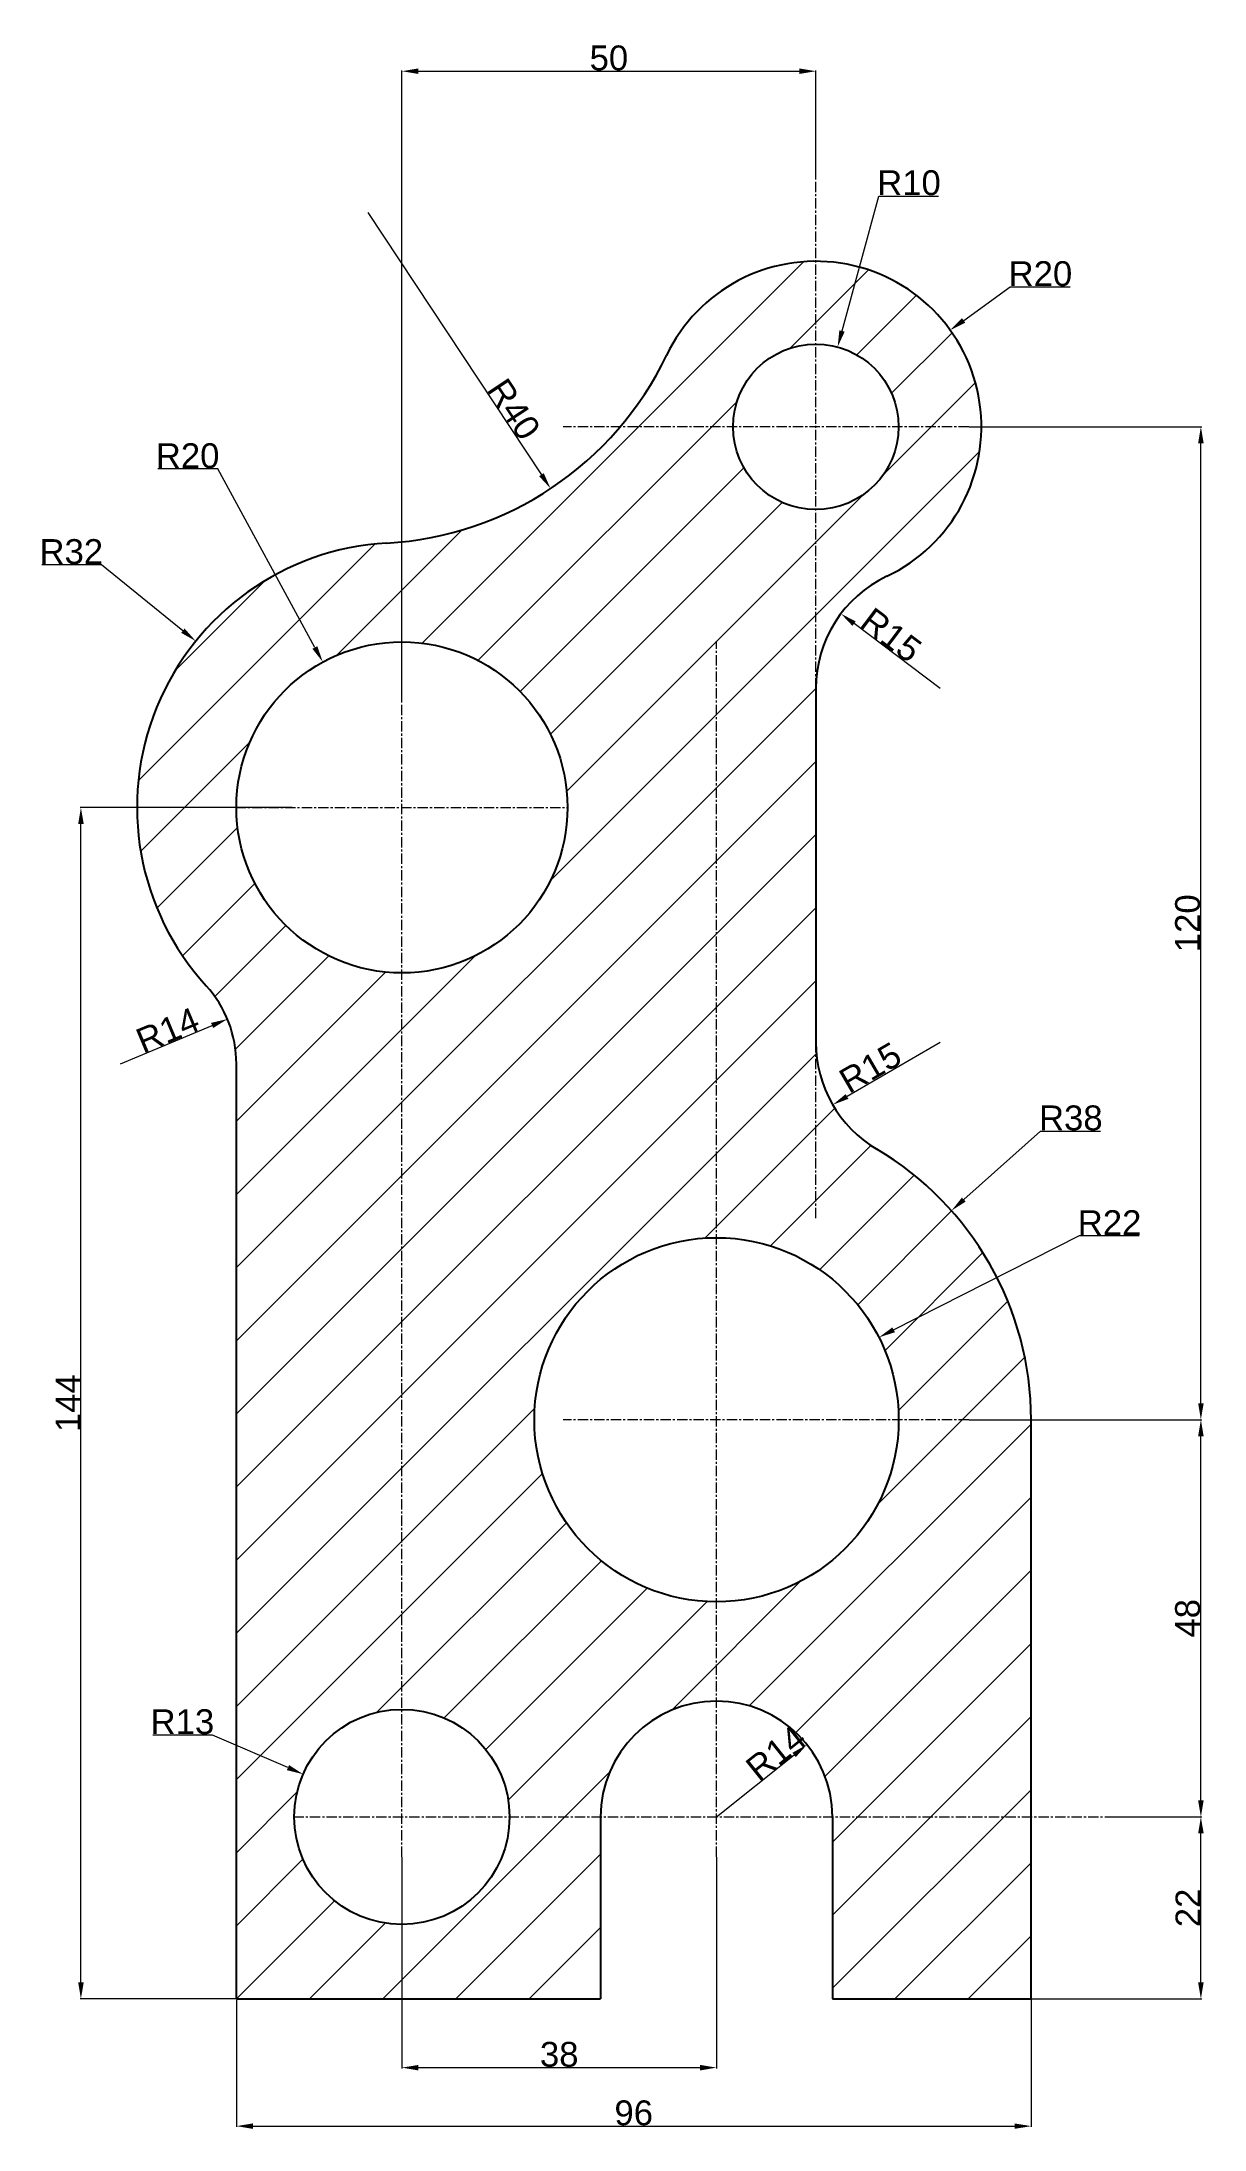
# Model space of a CAD drawing. Header units: millimetres. Extents: x -24 to 117, y -16 to 237.
import ezdxf

# ---------------------------------------------------------------- set-up
doc = ezdxf.new("R2010")
doc.units = ezdxf.units.MM
doc.header["$MEASUREMENT"] = 0
doc.linetypes.add('CENTER', pattern=[2, 1.25, -0.25, 0.25, -0.25])
for name, color, linetype, lineweight in [('AM_5', 3, 'Continuous', 15), ('AM_7', 4, 'CENTER', 15), ('AM_8', 1, 'Continuous', 15)]:
    doc.layers.add(name, color=color, linetype=linetype, lineweight=lineweight)
doc.styles.get("Standard").update_dxf_attribs({"font": 'arial.ttf'})
doc.dimstyles.new('AM_ANSI$0', dxfattribs={"dimtxt": 3, "dimasz": 2, "dimexe": 0.1, "dimexo": 0.05, "dimgap": 0.06, "dimtad": 1, "dimtoh": 1, "dimdec": 3, "dimzin": 9, "dimdsep": 46, "dimtxsty": 'Standard', "dimcen": 0, "dimclrd": 256, "dimclre": 256, "dimclrt": 2, "dimadec": 0, "dimazin": 2, "dimtp": 0.1, "dimtm": 0.1, "dimtfac": 0.71, "dimtdec": 3, "dimtofl": 0, "dimtmove": 0, "dimatfit": 3, "dimfxl": 1, "dimtolj": 1, "dimtzin": 7, "dimlwd": -1, "dimlwe": -1, "dimarcsym": 1})
doc.dimstyles.new('AM_ANSI$4', dxfattribs={"dimtxt": 3, "dimasz": 2, "dimexe": 0.1, "dimexo": 0.05, "dimgap": 0.06, "dimtad": 1, "dimtoh": 1, "dimdec": 3, "dimzin": 9, "dimdsep": 46, "dimtxsty": 'Standard', "dimcen": 0, "dimclrd": 256, "dimclre": 256, "dimclrt": 2, "dimadec": 0, "dimazin": 2, "dimtp": 0.1, "dimtm": 0.1, "dimtfac": 0.71, "dimtdec": 3, "dimtofl": 0, "dimtmove": 0, "dimatfit": 0, "dimfxl": 1, "dimtolj": 1, "dimtzin": 7, "dimlwd": -1, "dimlwe": -1, "dimarcsym": 1})

# ---------------------------------------------------------------- blocks, each defined once
blk = doc.blocks.new('*D4')
at = {"layer": 'AM_5', "transparency": 16777216}
for p, q in [((0, -0.05), (0, -15.47)), ((96, -0.05), (96, -15.47)), ((2, -15.37), (94, -15.37))]:
    blk.add_line(p, q, dxfattribs=at)
for points in [[(2, -15.04), (2, -15.7), (0, -15.37)], [(94, -15.04), (94, -15.7), (96, -15.37)]]:
    blk.add_solid(points, dxfattribs=at)
at = {"layer": 'Defpoints', "color": 0, "transparency": 16777216}
for p in [(0, 0), (96, 0), (96, -15.37)]:
    blk.add_point(p, dxfattribs=at)
at = {"layer": 'AM_5', "color": 2, "transparency": 16777216, "insert": (48, -13.78), "char_height": 3, "attachment_point": 5}
blk.add_mtext('\\A1;96', dxfattribs=at)
blk = doc.blocks.new('*D5')
at = {"layer": 'AM_5', "transparency": 16777216}
for p, q in [((20, 17.12), (20, -8.4)), ((58, 17.12), (58, -8.4)), ((22, -8.3), (56, -8.3))]:
    blk.add_line(p, q, dxfattribs=at)
for points in [[(22, -7.97), (22, -8.64), (20, -8.3)], [(56, -7.97), (56, -8.64), (58, -8.3)]]:
    blk.add_solid(points, dxfattribs=at)
at = {"layer": 'Defpoints', "color": 0, "transparency": 16777216}
for p in [(20, 17.17), (58, 17.17), (58, -8.3)]:
    blk.add_point(p, dxfattribs=at)
at = {"layer": 'AM_5', "color": 2, "transparency": 16777216, "insert": (39, -6.71), "char_height": 3, "attachment_point": 5}
blk.add_mtext('\\A1;38', dxfattribs=at)
blk = doc.blocks.new('*D6')
at = {"layer": 'AM_5', "transparency": 16777216}
for p, q in [((20, 156.96), (20, 233.07)), ((22, 232.97), (68, 232.97)), ((70, 219.92), (70, 233.07))]:
    blk.add_line(p, q, dxfattribs=at)
for points in [[(22, 233.31), (22, 232.64), (20, 232.97)], [(68, 233.31), (68, 232.64), (70, 232.97)]]:
    blk.add_solid(points, dxfattribs=at)
at = {"layer": 'Defpoints', "color": 0, "transparency": 16777216}
for p in [(70, 232.97), (70, 219.87), (20, 156.91)]:
    blk.add_point(p, dxfattribs=at)
at = {"layer": 'AM_5', "color": 2, "transparency": 16777216, "insert": (45, 234.56), "char_height": 3, "attachment_point": 5}
blk.add_mtext('\\A1;50', dxfattribs=at)
blk = doc.blocks.new('*D7')
at = {"layer": 'AM_5', "transparency": 16777216}
for p, q in [((105.25, 22), (116.61, 22)), ((116.51, 2), (116.51, 20)), ((96.05, 0), (116.61, 0))]:
    blk.add_line(p, q, dxfattribs=at)
for points in [[(116.18, 20), (116.85, 20), (116.51, 22)], [(116.18, 2), (116.85, 2), (116.51, 0)]]:
    blk.add_solid(points, dxfattribs=at)
at = {"layer": 'Defpoints', "color": 0, "transparency": 16777216}
for p in [(105.2, 22), (116.51, 22), (96, 0)]:
    blk.add_point(p, dxfattribs=at)
at = {"layer": 'AM_5', "color": 2, "transparency": 16777216, "insert": (114.95, 11), "char_height": 3, "attachment_point": 5, "rotation": 90}
blk.add_mtext('\\A1;22', dxfattribs=at)
blk = doc.blocks.new('*D8')
at = {"layer": 'AM_5', "transparency": 16777216}
for p, q in [((88.53, 70), (116.61, 70)), ((116.51, 24), (116.51, 68)), ((105.25, 22), (116.61, 22))]:
    blk.add_line(p, q, dxfattribs=at)
for points in [[(116.18, 68), (116.85, 68), (116.51, 70)], [(116.18, 24), (116.85, 24), (116.51, 22)]]:
    blk.add_solid(points, dxfattribs=at)
at = {"layer": 'Defpoints', "color": 0, "transparency": 16777216}
for p in [(88.48, 70), (116.51, 70), (105.2, 22)]:
    blk.add_point(p, dxfattribs=at)
at = {"layer": 'AM_5', "color": 2, "transparency": 16777216, "insert": (114.92, 46), "char_height": 3, "attachment_point": 5, "rotation": 90}
blk.add_mtext('\\A1;48', dxfattribs=at)
blk = doc.blocks.new('*D9')
at = {"layer": 'AM_5', "transparency": 16777216}
for p, q in [((88.53, 190), (116.61, 190)), ((116.51, 72), (116.51, 188)), ((88.53, 70), (116.61, 70))]:
    blk.add_line(p, q, dxfattribs=at)
for points in [[(116.18, 188), (116.85, 188), (116.51, 190)], [(116.18, 72), (116.85, 72), (116.51, 70)]]:
    blk.add_solid(points, dxfattribs=at)
at = {"layer": 'Defpoints', "color": 0, "transparency": 16777216}
for p in [(88.48, 190), (116.51, 190), (88.48, 70)]:
    blk.add_point(p, dxfattribs=at)
at = {"layer": 'AM_5', "color": 2, "transparency": 16777216, "insert": (114.92, 130), "char_height": 3, "attachment_point": 5, "rotation": 90}
blk.add_mtext('\\A1;120', dxfattribs=at)
blk = doc.blocks.new('*D10')
at = {"layer": 'AM_5', "transparency": 16777216}
for p, q in [((6.73, 144), (-18.88, 144)), ((-18.78, 2), (-18.78, 142)), ((-0.05, 0), (-18.88, 0))]:
    blk.add_line(p, q, dxfattribs=at)
for points in [[(-19.11, 142), (-18.44, 142), (-18.78, 144)], [(-19.11, 2), (-18.44, 2), (-18.78, 0)]]:
    blk.add_solid(points, dxfattribs=at)
at = {"layer": 'Defpoints', "color": 0, "transparency": 16777216}
for p in [(-18.78, 144), (6.78, 144), (0, 0)]:
    blk.add_point(p, dxfattribs=at)
at = {"layer": 'AM_5', "color": 2, "transparency": 16777216, "insert": (-20.34, 72), "char_height": 3, "attachment_point": 5, "rotation": 90}
blk.add_mtext('\\A1;144', dxfattribs=at)
blk = doc.blocks.new('*D11')
at = {"layer": 'AM_5', "transparency": 16777216}
for p, q in [((-2.88, 31.9), (-10.11, 31.9)), ((6.23, 27.96), (-2.88, 31.9))]:
    blk.add_line(p, q, dxfattribs=at)
blk.add_solid([(6.37, 28.26), (6.1, 27.65), (8.07, 27.16)], dxfattribs=at)
at = {"layer": 'Defpoints', "color": 0, "transparency": 16777216}
for p in [(8.07, 27.16), (20, 22)]:
    blk.add_point(p, dxfattribs=at)
at = {"layer": 'AM_5', "color": 2, "transparency": 16777216, "insert": (-6.52, 33.49), "char_height": 3, "attachment_point": 5}
blk.add_mtext('\\A1;R13', dxfattribs=at)
blk = doc.blocks.new('*D12')
at = {"layer": 'AM_5', "transparency": 16777216}
blk.add_line((58, 22), (67.37, 29.49), dxfattribs=at)
blk.add_solid([(67.17, 29.75), (67.58, 29.23), (68.94, 30.74)], dxfattribs=at)
at = {"layer": 'Defpoints', "color": 0, "transparency": 16777216}
for p in [(68.94, 30.74), (58, 22)]:
    blk.add_point(p, dxfattribs=at)
at = {"layer": 'AM_5', "color": 2, "transparency": 16777216, "insert": (65.17, 29.74), "char_height": 3, "attachment_point": 5, "rotation": 38.6306}
blk.add_mtext('\\A1;R14', dxfattribs=at)
blk = doc.blocks.new('*D13')
at = {"layer": 'AM_5', "transparency": 16777216}
for p, q in [((79.4, 80.86), (101.85, 92.26)), ((101.85, 92.26), (109.05, 92.26))]:
    blk.add_line(p, q, dxfattribs=at)
blk.add_solid([(79.25, 81.16), (79.55, 80.57), (77.62, 79.96)], dxfattribs=at)
at = {"layer": 'Defpoints', "color": 0, "transparency": 16777216}
for p in [(77.62, 79.96), (58, 70)]:
    blk.add_point(p, dxfattribs=at)
at = {"layer": 'AM_5', "color": 2, "transparency": 16777216, "insert": (105.48, 93.82), "char_height": 3, "attachment_point": 5}
blk.add_mtext('\\A1;R22', dxfattribs=at)
blk = doc.blocks.new('*D14')
at = {"layer": 'AM_5', "transparency": 16777216}
for p, q in [((87.87, 96.6), (97.15, 104.87)), ((97.15, 104.87), (104.38, 104.87))]:
    blk.add_line(p, q, dxfattribs=at)
blk.add_solid([(87.65, 96.85), (88.09, 96.36), (86.38, 95.27)], dxfattribs=at)
at = {"layer": 'Defpoints', "color": 0, "transparency": 16777216}
for p in [(86.38, 95.27), (58, 70)]:
    blk.add_point(p, dxfattribs=at)
at = {"layer": 'AM_5', "color": 2, "transparency": 16777216, "insert": (100.8, 106.46), "char_height": 3, "attachment_point": 5}
blk.add_mtext('\\A1;R38', dxfattribs=at)
blk = doc.blocks.new('*D15')
at = {"layer": 'AM_5', "transparency": 16777216}
blk.add_line((85, 115.61), (73.77, 109.07), dxfattribs=at)
blk.add_solid([(73.6, 109.35), (73.93, 108.78), (72.04, 108.06)], dxfattribs=at)
at = {"layer": 'Defpoints', "color": 0, "transparency": 16777216}
for p in [(85, 115.61), (72.04, 108.06)]:
    blk.add_point(p, dxfattribs=at)
at = {"layer": 'AM_5', "color": 2, "transparency": 16777216, "insert": (76.58, 112.55), "char_height": 3, "attachment_point": 5, "rotation": 30.2071}
blk.add_mtext('\\A1;R15', dxfattribs=at)
blk = doc.blocks.new('*D16')
at = {"layer": 'AM_5', "transparency": 16777216}
blk.add_line((-14, 113.02), (-2.93, 117.65), dxfattribs=at)
blk.add_solid([(-3.06, 117.96), (-2.8, 117.34), (-1.08, 118.42)], dxfattribs=at)
at = {"layer": 'Defpoints', "color": 0, "transparency": 16777216}
for p in [(-1.08, 118.42), (-14, 113.02)]:
    blk.add_point(p, dxfattribs=at)
at = {"layer": 'AM_5', "color": 2, "transparency": 16777216, "insert": (-8.31, 117.09), "char_height": 3, "attachment_point": 5, "rotation": 22.7042}
blk.add_mtext('\\A1;R14', dxfattribs=at)
blk = doc.blocks.new('*D17')
at = {"layer": 'AM_5', "transparency": 16777216}
for p, q in [((-16.31, 173.31), (-23.51, 173.31)), ((-6.46, 165.35), (-16.31, 173.31))]:
    blk.add_line(p, q, dxfattribs=at)
blk.add_solid([(-6.25, 165.61), (-6.67, 165.1), (-4.9, 164.1)], dxfattribs=at)
at = {"layer": 'Defpoints', "color": 0, "transparency": 16777216}
for p in [(-4.9, 164.1), (20, 144)]:
    blk.add_point(p, dxfattribs=at)
at = {"layer": 'AM_5', "color": 2, "transparency": 16777216, "insert": (-19.94, 174.9), "char_height": 3, "attachment_point": 5}
blk.add_mtext('\\A1;R32', dxfattribs=at)
blk = doc.blocks.new('*D18')
at = {"layer": 'AM_5', "transparency": 16777216}
for p, q in [((-2.25, 184.9), (-9.47, 184.9)), ((9.49, 163.33), (-2.25, 184.9))]:
    blk.add_line(p, q, dxfattribs=at)
blk.add_solid([(9.78, 163.48), (9.19, 163.17), (10.44, 161.57)], dxfattribs=at)
at = {"layer": 'Defpoints', "color": 0, "transparency": 16777216}
for p in [(10.44, 161.57), (20, 144)]:
    blk.add_point(p, dxfattribs=at)
at = {"layer": 'AM_5', "color": 2, "transparency": 16777216, "insert": (-5.89, 186.49), "char_height": 3, "attachment_point": 5}
blk.add_mtext('\\A1;R20', dxfattribs=at)
blk = doc.blocks.new('*D19')
at = {"layer": 'AM_5', "transparency": 16777216}
blk.add_line((15.87, 215.88), (36.86, 184.2), dxfattribs=at)
blk.add_solid([(37.13, 184.39), (36.58, 184.02), (37.96, 182.53)], dxfattribs=at)
at = {"layer": 'Defpoints', "color": 0, "transparency": 16777216}
for p in [(15.87, 215.88), (37.96, 182.53)]:
    blk.add_point(p, dxfattribs=at)
at = {"layer": 'AM_5', "color": 2, "transparency": 16777216, "insert": (33.52, 192.12), "char_height": 3, "attachment_point": 5, "rotation": 303.523}
blk.add_mtext('\\A1;R40', dxfattribs=at)
blk = doc.blocks.new('*D20')
at = {"layer": 'AM_5', "transparency": 16777216}
for p, q in [((87.86, 202.85), (93.49, 206.9)), ((93.49, 206.9), (100.71, 206.9))]:
    blk.add_line(p, q, dxfattribs=at)
blk.add_solid([(87.66, 203.12), (88.05, 202.58), (86.23, 201.68)], dxfattribs=at)
at = {"layer": 'Defpoints', "color": 0, "transparency": 16777216}
for p in [(86.23, 201.68), (70, 190)]:
    blk.add_point(p, dxfattribs=at)
at = {"layer": 'AM_5', "color": 2, "transparency": 16777216, "insert": (97.13, 208.49), "char_height": 3, "attachment_point": 5}
blk.add_mtext('\\A1;R20', dxfattribs=at)
blk = doc.blocks.new('*D21')
at = {"layer": 'AM_5', "transparency": 16777216}
for p, q in [((73.16, 201.58), (77.61, 217.89)), ((77.61, 217.89), (84.83, 217.89))]:
    blk.add_line(p, q, dxfattribs=at)
blk.add_solid([(72.84, 201.66), (73.48, 201.49), (72.63, 199.65)], dxfattribs=at)
at = {"layer": 'Defpoints', "color": 0, "transparency": 16777216}
for p in [(72.63, 199.65), (70, 190)]:
    blk.add_point(p, dxfattribs=at)
at = {"layer": 'AM_5', "color": 2, "transparency": 16777216, "insert": (81.25, 219.48), "char_height": 3, "attachment_point": 5}
blk.add_mtext('\\A1;R10', dxfattribs=at)
blk = doc.blocks.new('*D22')
at = {"layer": 'AM_5', "transparency": 16777216}
blk.add_line((85, 158.38), (74.62, 166.21), dxfattribs=at)
blk.add_solid([(74.82, 166.47), (74.42, 165.94), (73.03, 167.41)], dxfattribs=at)
at = {"layer": 'Defpoints', "color": 0, "transparency": 16777216}
for p in [(73.03, 167.41), (85, 158.38)]:
    blk.add_point(p, dxfattribs=at)
at = {"layer": 'AM_5', "color": 2, "transparency": 16777216, "insert": (79.1, 164.82), "char_height": 3, "attachment_point": 5, "rotation": 322.9589}
blk.add_mtext('\\A1;R15', dxfattribs=at)

msp = doc.modelspace()

# ---------------------------------------------------------------- hatches: boundary and pattern name
at = {"layer": 'AM_8'}
h = msp.add_hatch(dxfattribs=at)
h.set_pattern_fill('ANSI31', color=256, scale=50, style=0)
h.paths.add_polyline_path([(70, 180, -0.41421356), (60, 190), (46.3675, 190, -0.20523647), (18.164, 175.9473, 0.63127969), (-3.6522, 122.446, -0.18688572), (0, 113.0161), (0, 0), (44, 0), (44, 22), (33, 22, -1), (7, 22, -0.41421356), (20, 35), (20, 124, -0.41421356), (0, 144, -1), (40, 144, -0.41421356), (20, 124), (20, 35, -0.41421356), (33, 22), (44, 22, -0.41421356), (58, 36), (58, 48, -0.41421356), (36, 70, -1), (80, 70, -0.41421356), (58, 48), (58, 36, -0.41421356), (72, 22), (96, 22), (96, 70, 0.26502315), (77.3585, 102.6994, -0.26502315), (70, 115.607), (70, 158.3772)])
h.paths.add_polyline_path([(70, 210), (70, 200, -0.41421356), (80, 190, -0.41421356), (70, 180), (70, 158.3772, -0.28968986), (78.5714, 171.9298, 0.79988432)])
h.paths.add_polyline_path([(70, 210, 0.28885409), (51.9564, 198.6271, -0.06451259), (46.3675, 190), (60, 190, -0.41421356), (70, 200)])
h.paths.add_polyline_path([(96, 22), (72, 22), (72, 0), (96, 0)], flags=17)

# ---------------------------------------------------------------- linework, layer by layer
for p, q in [((70, 158.3772), (70, 115.607)), ((0, 0), (0, 113.0161)), ((96, 0), (96, 70)), ((44, 22), (44, 0)), ((72, 22), (72, 0)), ((0, 0), (44, 0)), ((72, 0), (96, 0))]:
    msp.add_line(p, q)
for centre, radius in [((70, 190), 10), ((20, 144), 20), ((58, 70), 22), ((20, 22), 13)]:
    msp.add_circle(centre, radius)
for centre, radius, start, end in [((70, 190), 20, 295.376934, 154.446311), ((15.8691, 215.8814), 40, 273.289063, 334.446311), ((20, 144), 32, 93.289063, 222.342605), ((85, 158.3772), 15, 115.376934, 180), ((-14, 113.0161), 14, 0, 42.342605), ((85, 115.607), 15, 180, 239.373866), ((58, 70), 38, 0, 59.373866), ((58, 22), 14, 0, 180)]:
    msp.add_arc(centre, radius, start, end)
at = {"layer": 'AM_7'}
for p, q in [((70, 94.3705), (70, 225.9645)), ((88.4784, 190), (39.4649, 190)), ((20, 17.1668), (20, 164.11)), ((58, 17.1668), (58, 164.11)), ((-0.11, 144), (40.11, 144)), ((88.4784, 70), (39.4649, 70)), ((6.89, 22), (105.2022, 22))]:
    msp.add_line(p, q, dxfattribs=at)

# ---------------------------------------------------------------- dimensions: what is measured, and where the dimension line sits
at = {"layer": 'AM_5'}
dim = msp.add_linear_dim(base=(70, 232.9719), p1=(20, 156.9071), p2=(70, 219.8683), dimstyle='AM_ANSI$0', dxfattribs=at)
dim.commit()
dim.dimension.update_dxf_attribs({"geometry": '*D6', "text_midpoint": (45, 234.5636)})
for center, mpoint, picture, middle in [((70, 190), (72.6341, 199.6468), '*D21', (81.2538, 217.8866)), ((15.8691, 215.8814), (37.96, 182.5348), '*D19', (32.1933, 191.2398)), ((70, 190), (86.2348, 201.6803), '*D20', (97.1323, 206.9024)), ((20, 144), (10.4422, 161.5684), '*D18', (-5.8899, 184.8995)), ((20, 144), (-4.9008, 164.0985), '*D17', (-19.9363, 173.3051)), ((85, 158.3772), (73.0269, 167.413), '*D22', (78.1434, 163.5518)), ((-14, 113.0161), (-1.0849, 118.4198), '*D16', (-7.7067, 115.6492)), ((85, 115.607), (72.0368, 108.0601), '*D15', (77.3858, 111.1742)), ((58, 70), (86.3766, 95.2739), '*D14', (100.7964, 104.8685)), ((58, 70), (77.6176, 79.9574), '*D13', (105.4786, 92.257)), ((58, 22), (68.9366, 30.7401), '*D12', (66.151, 28.514))]:
    dim = msp.add_radius_dim(center=center, mpoint=mpoint, dimstyle='AM_ANSI$4', dxfattribs=at)
    dim.commit()
    dim.dimension.update_dxf_attribs({"geometry": picture, "text_midpoint": middle, "dimtype": 164})
for base, p1, p2, angle, picture, middle in [((116.5137, 190), (88.4784, 70), (88.4784, 190), 90, '*D9', (114.9219, 130)), ((-18.7769, 144), (0, 0), (6.7818, 144), 90, '*D10', (-20.3431, 72)), ((116.5137, 70), (105.2022, 22), (88.4784, 70), 90, '*D8', (114.9219, 46)), ((116.5137, 22), (96, 0), (105.2022, 22), 90, '*D7', (114.9475, 11)), ((58, -8.3022), (20, 17.1668), (58, 17.1668), 0, '*D5', (39, -6.7095))]:
    dim = msp.add_linear_dim(base=base, p1=p1, p2=p2, angle=angle, dimstyle='AM_ANSI$0', dxfattribs=at)
    dim.commit()
    dim.dimension.update_dxf_attribs({"geometry": picture, "text_midpoint": middle})
dim = msp.add_radius_dim(center=(20, 22), mpoint=(8.0689, 27.1622), dimstyle='AM_ANSI$4', override={"dimpost": ''}, dxfattribs=at)
dim.commit()
dim.dimension.update_dxf_attribs({"geometry": '*D11', "text_midpoint": (-6.5209, 31.898), "dimtype": 164})
dim = msp.add_linear_dim(base=(96, -15.3688), p1=(0, 0), p2=(96, 0), angle=0, dimstyle='AM_ANSI$0', override={"dimpost": ''}, dxfattribs=at)
dim.commit()
dim.dimension.update_dxf_attribs({"geometry": '*D4', "text_midpoint": (48, -13.7771)})

doc.saveas('drawing.dxf')
